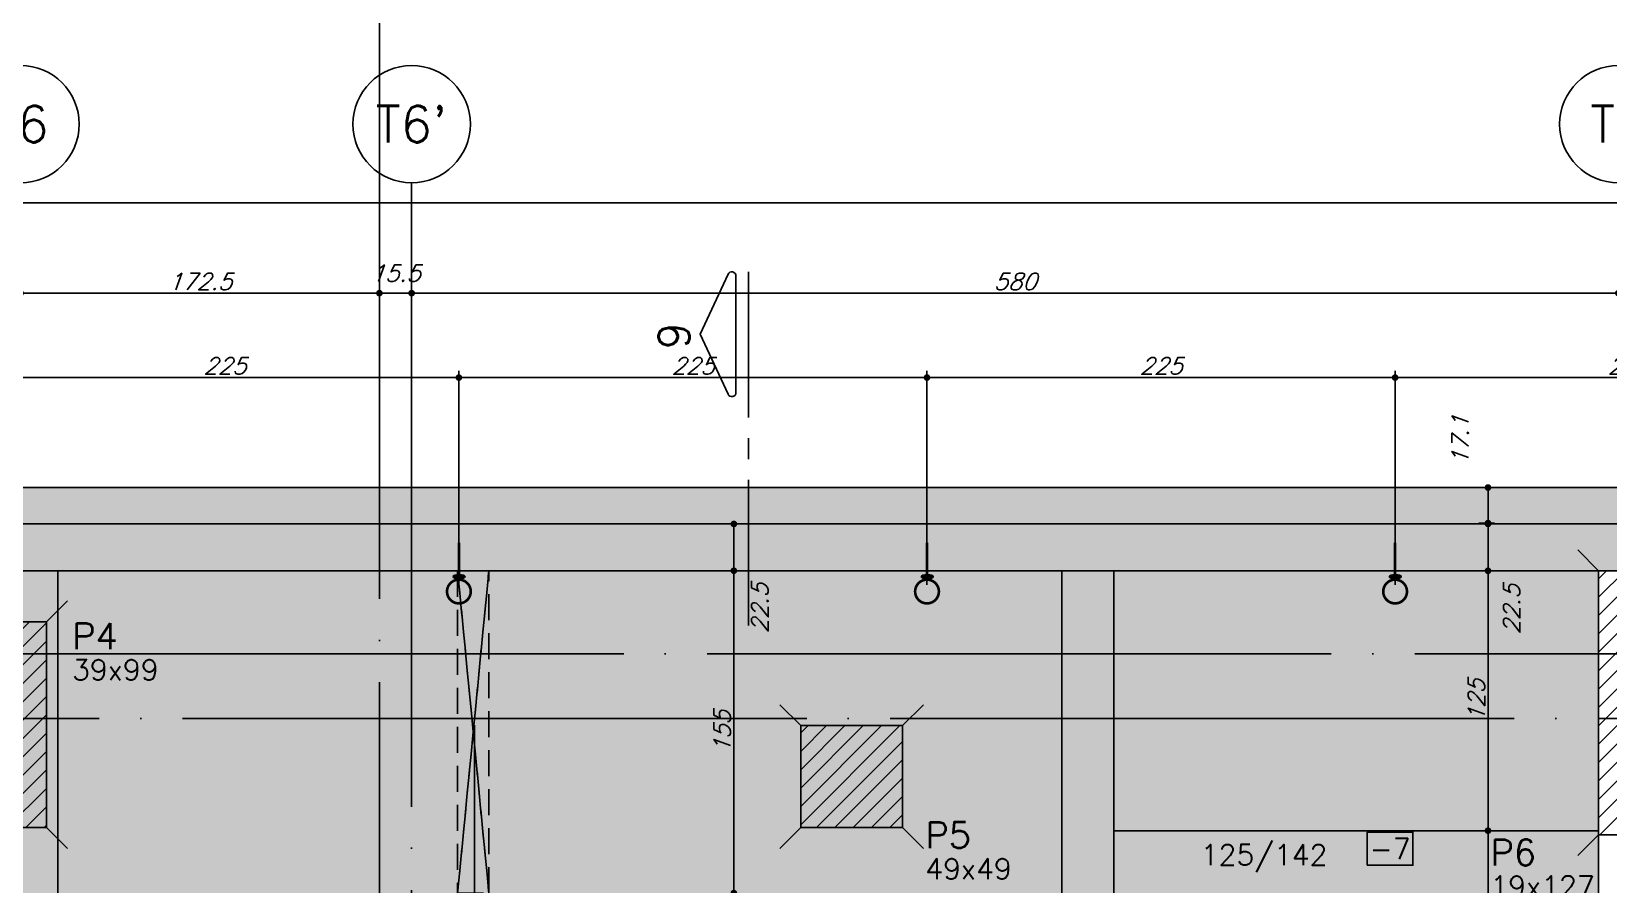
# Model space of a CAD drawing. Extents: x -5051 to 5519, y -2218 to 2282.
# Drawn here: x 2063 to 2821, y 1264 to 1674 of the extents above; entities that cross this region are included whole.
import ezdxf
from ezdxf.enums import TextEntityAlignment as Align

# ---------------------------------------------------------------- set-up
doc = ezdxf.new("R2010")
doc.units = 0
doc.header["$LTSCALE"] = 50
doc.header["$MEASUREMENT"] = 0
doc.linetypes.add('EIXO', pattern=[6.8, 6, -0.4, 0, -0.4])
doc.linetypes.add('HIDDEN', pattern=[0.375, 0.25, -0.125])
doc.layers.get('0').update_dxf_attribs({"linetype": 'CONTINUOUS'})
doc.layers.get('DEFPOINTS').update_dxf_attribs({"linetype": 'CONTINUOUS'})
for name, color, linetype in [('71', 6, 'CONTINUOUS'), ('F-CORTE-INDICAÇÃO', 4, 'CONTINUOUS'), ('F-COTAS', 106, 'CONTINUOUS'), ('F-COTAS ANCORAGEM', 106, 'CONTINUOUS'), ('F-COTAS-FUROS VIGA', 50, 'CONTINUOUS'), ('F-DESNIVEL-8', 11, 'CONTINUOUS'), ('F-EIXO', 12, 'EIXO'), ('F-FURO-PAREDE', 2, 'HIDDEN'), ('F-GANCHOS', 4, 'CONTINUOUS'), ('F-LAJES', 3, 'CONTINUOUS'), ('F-PILARES-DIM', 172, 'CONTINUOUS'), ('F-PILARES-HACH', 174, 'CONTINUOUS'), ('F-PILARES-M', 170, 'CONTINUOUS'), ('F-PILARES-N', 170, 'CONTINUOUS'), ('F-PILARES-NASCE', 4, 'CONTINUOUS'), ('F-PILARES-NOME', 170, 'CONTINUOUS'), ('F-TEXTO', 6, 'CONTINUOUS'), ('F-VIGAS', 3, 'CONTINUOUS'), ('F-VIGAS-DIM', 2, 'CONTINUOUS')]:
    doc.layers.add(name, color=color, linetype=linetype)
doc.layers.add('F-DESNIVEL-10', color=7, linetype='CONTINUOUS', true_color=0xd6a8cc)
doc.styles.add('CP-TEXT-INCL', font='simplex.shx', dxfattribs={"oblique": 20})
doc.styles.add('MCP', font='simplex.shx')
doc.styles.add('ROMANS', font='simplex.shx')
doc.dimstyles.new('CP-COTAS-50', dxfattribs={"dimscale": 0.64, "dimtxt": 12.5, "dimasz": 5, "dimexe": 5, "dimexo": 5, "dimgap": 2.5, "dimtad": 1, "dimdec": 1, "dimdsep": 46, "dimtxsty": 'CP-TEXT-INCL', "dimblk1": 'DOT', "dimblk2": 'DOT', "dimsah": 1, "dimcen": 9, "dimclrd": 256, "dimclre": 256, "dimclrt": 256, "dimadec": 0, "dimazin": 0, "dimtfac": 1, "dimtdec": 1, "dimtmove": 2, "dimatfit": 3, "dimldrblk": 'DOT', "dimfxl": 5, "dimtolj": 1, "dimarcsym": 0})

# ---------------------------------------------------------------- blocks, each defined once
blk = doc.blocks.new('*U217')
at = {"layer": 'F-EIXO'}
blk.add_line((0, 0), (0, -2408.39), dxfattribs=at)
at = {"layer": 'F-EIXO', "color": 2, "linetype": 'Continuous'}
blk.add_circle((0, 28.21), 28.21, dxfattribs=at)
at = {"layer": 'F-TEXTO', "style": 'ROMANS'}
blk.add_attdef('EIXO', text='', height=17.5, rotation=360, dxfattribs=at).set_placement((0, 28.21), align=Align.MIDDLE_CENTER)
blk = doc.blocks.new('*U3')
at = {"layer": 'F-EIXO'}
blk.add_line((0, 0), (7197, 0), dxfattribs=at)
at = {"layer": 'F-TEXTO', "style": 'ROMANS'}
blk.add_attdef('EIXO', text='', height=17.5, dxfattribs=at).set_placement((-28.2072, 0), align=Align.MIDDLE_CENTER)
blk = doc.blocks.new('*U4')
at = {"layer": 'F-EIXO'}
blk.add_line((0, 0), (7285, 0), dxfattribs=at)
at = {"layer": 'F-TEXTO', "style": 'ROMANS'}
blk.add_attdef('EIXO', text='', height=17.5, dxfattribs=at).set_placement((-28.2072, 0), align=Align.MIDDLE_CENTER)
blk = doc.blocks.new('*U205')
at = {"layer": 'F-EIXO'}
blk.add_line((0, 0), (0, -2508.39), dxfattribs=at)
at = {"layer": 'F-TEXTO', "style": 'ROMANS'}
blk.add_attdef('EIXO', text='', height=17.5, rotation=360, dxfattribs=at).set_placement((0, 28.21), align=Align.MIDDLE_CENTER)
blk = doc.blocks.new('*U16')
at = {"layer": 'F-CORTE-INDICAÇÃO'}
for p, q in [((70, 0), (0, 0)), ((80, 0), (90, 0)), ((100, 0), (170, 0))]:
    blk.add_line(p, q, dxfattribs=at)
blk.add_lwpolyline([(112, 6, -0.802585), (111.15, 9.81), (140, 23.26), (168.85, 9.81, -0.802585), (168, 6)], format="xyb", close=True, dxfattribs=at)
at = {"layer": 'F-CORTE-INDICAÇÃO', "style": 'ROMANS'}
blk.add_attdef('CORTE', text='', height=15, dxfattribs=at).set_placement((140, 35.76), align=Align.MIDDLE_CENTER)
at = {"layer": 'F-CORTE-INDICAÇÃO', "color": 2, "style": 'ROMANS'}
blk.add_attdef('FOLHA', text='', height=12, dxfattribs=at).set_placement((140, -10), align=Align.MIDDLE_CENTER)
blk = doc.blocks.new('_DOT')
at = {"color": 0, "linetype": 'ByBlock'}
blk.add_line((-0.5, 0), (-1, 0), dxfattribs=at)
at = {"color": 0, "linetype": 'ByBlock', "const_width": 0.5}
blk.add_lwpolyline([(-0.25, 0, 1), (0.25, 0, 1)], format="xyb", close=True, dxfattribs=at)
blk = doc.blocks.new('*D30')
at = {"layer": 'DEFPOINTS', "color": 0, "linetype": 'Continuous', "transparency": 16777216}
for p in [(2400.37, 1414.5), (2400.37, 1414.5), (2400.37, 1259.5)]:
    blk.add_point(p, dxfattribs=at)
at = {"layer": 'F-COTAS', "linetype": 'Continuous', "lineweight": -2, "transparency": 16777216}
blk.add_line((2400.37, 1262.7), (2400.37, 1411.3), dxfattribs=at)
at = {"layer": 'F-COTAS', "linetype": 'Continuous', "lineweight": -2, "transparency": 16777216, "xscale": 3.2, "yscale": 3.2, "zscale": 3.2}
for p, rotation in [((2400.37, 1414.5), 90), ((2400.37, 1259.5), 270)]:
    blk.add_blockref('_DOT', p, dxfattribs=dict(at, rotation=rotation))
at = {"layer": 'F-COTAS', "linetype": 'Continuous', "transparency": 16777216, "insert": (2394.77, 1337), "char_height": 8, "attachment_point": 5, "rotation": 90, "style": 'CP-TEXT-INCL'}
blk.add_mtext('\\A1;155', dxfattribs=at)
blk = doc.blocks.new('*D31')
at = {"layer": 'DEFPOINTS', "color": 0, "linetype": 'Continuous', "transparency": 16777216}
for p in [(2400.37, 1437), (2400.37, 1437), (2400.37, 1414.5)]:
    blk.add_point(p, dxfattribs=at)
at = {"layer": 'F-COTAS', "linetype": 'Continuous', "lineweight": -2, "transparency": 16777216}
blk.add_line((2400.37, 1417.7), (2400.37, 1433.8), dxfattribs=at)
at = {"layer": 'F-COTAS', "linetype": 'Continuous', "lineweight": -2, "transparency": 16777216, "xscale": 3.2, "yscale": 3.2, "zscale": 3.2}
for p, rotation in [((2400.37, 1437), 90), ((2400.37, 1414.5), 270)]:
    blk.add_blockref('_DOT', p, dxfattribs=dict(at, rotation=rotation))
at = {"layer": 'F-COTAS', "linetype": 'Continuous', "transparency": 16777216, "insert": (2412.9, 1396.43), "char_height": 8, "attachment_point": 5, "rotation": 90, "style": 'CP-TEXT-INCL'}
blk.add_mtext('\\A1;22.5', dxfattribs=at)
blk = doc.blocks.new('*D163')
at = {"layer": 'DEFPOINTS', "color": 0, "linetype": 'Continuous', "transparency": 16777216}
for p in [(2762.85, 1289.5), (2762.85, 1289.5), (2762.85, 664.5)]:
    blk.add_point(p, dxfattribs=at)
at = {"layer": 'F-COTAS', "linetype": 'Continuous', "lineweight": -2, "transparency": 16777216}
blk.add_line((2762.85, 667.7), (2762.85, 1286.3), dxfattribs=at)
at = {"layer": 'F-COTAS', "linetype": 'Continuous', "lineweight": -2, "transparency": 16777216, "xscale": 3.2, "yscale": 3.2, "zscale": 3.2}
for p, rotation in [((2762.85, 1289.5), 90), ((2762.85, 664.5), 270)]:
    blk.add_blockref('_DOT', p, dxfattribs=dict(at, rotation=rotation))
at = {"layer": 'F-COTAS', "linetype": 'Continuous', "transparency": 16777216, "insert": (2757.25, 977), "char_height": 8, "attachment_point": 5, "rotation": 90, "style": 'CP-TEXT-INCL'}
blk.add_mtext('\\A1;625', dxfattribs=at)
blk = doc.blocks.new('*D164')
at = {"layer": 'DEFPOINTS', "color": 0, "linetype": 'Continuous', "transparency": 16777216}
for p in [(2762.85, 1414.5), (2762.85, 1414.5), (2762.85, 1289.5)]:
    blk.add_point(p, dxfattribs=at)
at = {"layer": 'F-COTAS', "linetype": 'Continuous', "lineweight": -2, "transparency": 16777216}
blk.add_line((2762.85, 1292.7), (2762.85, 1411.3), dxfattribs=at)
at = {"layer": 'F-COTAS', "linetype": 'Continuous', "lineweight": -2, "transparency": 16777216, "xscale": 3.2, "yscale": 3.2, "zscale": 3.2}
for p, rotation in [((2762.85, 1414.5), 90), ((2762.85, 1289.5), 270)]:
    blk.add_blockref('_DOT', p, dxfattribs=dict(at, rotation=rotation))
at = {"layer": 'F-COTAS', "linetype": 'Continuous', "transparency": 16777216, "insert": (2757.25, 1352), "char_height": 8, "attachment_point": 5, "rotation": 90, "style": 'CP-TEXT-INCL'}
blk.add_mtext('\\A1;125', dxfattribs=at)
blk = doc.blocks.new('*D165')
at = {"layer": 'DEFPOINTS', "color": 0, "linetype": 'Continuous', "transparency": 16777216}
for p in [(2762.85, 1437), (2762.85, 1437), (2762.85, 1414.5)]:
    blk.add_point(p, dxfattribs=at)
at = {"layer": 'F-COTAS', "linetype": 'Continuous', "lineweight": -2, "transparency": 16777216}
blk.add_line((2762.85, 1417.7), (2762.85, 1433.8), dxfattribs=at)
at = {"layer": 'F-COTAS', "linetype": 'Continuous', "lineweight": -2, "transparency": 16777216, "xscale": 3.2, "yscale": 3.2, "zscale": 3.2}
for p, rotation in [((2762.85, 1437), 90), ((2762.85, 1414.5), 270)]:
    blk.add_blockref('_DOT', p, dxfattribs=dict(at, rotation=rotation))
at = {"layer": 'F-COTAS', "linetype": 'Continuous', "transparency": 16777216, "insert": (2774.23, 1395.87), "char_height": 8, "attachment_point": 5, "rotation": 90, "style": 'CP-TEXT-INCL'}
blk.add_mtext('\\A1;22.5', dxfattribs=at)
blk = doc.blocks.new('*D176')
at = {"layer": 'DEFPOINTS', "color": 0, "linetype": 'Continuous', "transparency": 16777216}
for p in [(2755.28, 1454.5), (2762.85, 1454.5), (2755.28, 1437.41)]:
    blk.add_point(p, dxfattribs=at)
at = {"layer": 'F-COTAS', "linetype": 'Continuous', "lineweight": -2, "transparency": 16777216}
for p, q in [((2758.48, 1454.5), (2766.05, 1454.5)), ((2762.85, 1440.61), (2762.85, 1451.3)), ((2758.48, 1437.41), (2766.05, 1437.41))]:
    blk.add_line(p, q, dxfattribs=at)
at = {"layer": 'F-COTAS', "linetype": 'Continuous', "lineweight": -2, "transparency": 16777216, "xscale": 3.2, "yscale": 3.2, "zscale": 3.2}
for p, rotation in [((2762.85, 1454.5), 90), ((2762.85, 1437.41), 270)]:
    blk.add_blockref('_DOT', p, dxfattribs=dict(at, rotation=rotation))
at = {"layer": 'F-COTAS', "linetype": 'Continuous', "transparency": 16777216, "insert": (2749.48, 1477.16), "char_height": 8, "attachment_point": 5, "rotation": 90, "style": 'CP-TEXT-INCL'}
blk.add_mtext('\\A1;17.1', dxfattribs=at)
blk = doc.blocks.new('*U13')
at = {"layer": 'F-VIGAS-DIM', "color": 1}
blk.add_lwpolyline([(0, 0), (22, 0), (22, 16), (0, 16)], close=True, dxfattribs=at)
at = {"layer": 'F-VIGAS-DIM', "style": 'MCP'}
blk.add_attdef('DIM', text='', height=10, dxfattribs=at).set_placement((11, 8), align=Align.MIDDLE_CENTER)
blk = doc.blocks.new('*D391')
at = {"layer": 'DEFPOINTS', "color": 0, "linetype": 'Continuous', "transparency": 16777216}
for p in [(2275.73, 1343.5), (2075.5, 1237.5), (2075.5, 1232.63)]:
    blk.add_point(p, dxfattribs=at)
at = {"layer": 'F-COTAS-FUROS VIGA', "linetype": 'Continuous', "lineweight": -2, "transparency": 16777216}
for p, q in [((2275.73, 1340.3), (2275.73, 1229.43)), ((2075.5, 1234.3), (2075.5, 1229.43)), ((2272.53, 1232.63), (2078.7, 1232.63))]:
    blk.add_line(p, q, dxfattribs=at)
at = {"layer": 'F-COTAS-FUROS VIGA', "linetype": 'Continuous', "lineweight": -2, "transparency": 16777216, "xscale": 3.2, "yscale": 3.2, "zscale": 3.2, "rotation": 180}
blk.add_blockref('_DOT', (2075.5, 1232.63), dxfattribs=at)
at = {"layer": 'F-COTAS-FUROS VIGA', "linetype": 'Continuous', "lineweight": -2, "transparency": 16777216, "xscale": 3.2, "yscale": 3.2, "zscale": 3.2}
blk.add_blockref('_DOT', (2275.73, 1232.63), dxfattribs=at)
at = {"layer": 'F-COTAS-FUROS VIGA', "linetype": 'Continuous', "transparency": 16777216, "insert": (2175.61, 1238.23), "char_height": 8, "attachment_point": 5, "style": 'CP-TEXT-INCL'}
blk.add_mtext('\\A1;200', dxfattribs=at)
blk = doc.blocks.new('PB-ANC_VISTA')
at = {"layer": 'F-GANCHOS'}
h = blk.add_hatch(color=256, dxfattribs=at)
edge = h.paths.add_edge_path()
edge.add_ellipse((0, 0.0049), major_axis=(-0.0142, 0), ratio=0.343552, start_angle=152.7965, end_angle=253.9579, ccw=False)
edge.add_spline(control_points=[(0.0126, 0.0027), (0.0118, 0.0035), (0.0109, 0.0039), (0.0094, 0.0046), (0.0089, 0.0048), (0.0084, 0.0049)], knot_values=[3.709013, 3.709013, 3.709013, 3.709013, 3.826962, 3.826962, 3.975536, 3.975536, 3.975536, 3.975536], degree=3, periodic=0)
edge.add_spline(control_points=[(0.0084, 0.0049), (0.0083, 0.005), (0.0082, 0.005), (0.0075, 0.0052), (0.0068, 0.0054), (0.0054, 0.0056), (0.0046, 0.0057), (0.0025, 0.006), (0.001, 0.006), (-0.0019, 0.006), (-0.0033, 0.0059), (-0.006, 0.0055), (-0.0072, 0.0053), (-0.0083, 0.005), (-0.0084, 0.0049), (-0.0084, 0.0049)], knot_values=[3.975536, 3.975536, 3.975536, 3.975536, 4.020815, 4.020815, 4.214669, 4.214669, 4.408523, 4.408523, 4.746248, 4.746248, 5.083972, 5.083972, 5.421697, 5.421697, 5.450325, 5.450325, 5.450325, 5.450325], degree=3, periodic=0)
edge.add_spline(control_points=[(-0.0084, 0.0049), (-0.009, 0.0047), (-0.0094, 0.0046), (-0.0101, 0.0043), (-0.0109, 0.004), (-0.0119, 0.0031), (-0.0123, 0.0028), (-0.0125, 0.0026)], knot_values=[5.450325, 5.450325, 5.450325, 5.450325, 5.63804, 5.63804, 5.767465, 5.767465, 5.83324, 5.83324, 5.83324, 5.83324], degree=3, periodic=0)
edge.add_ellipse((0, 0.0049), major_axis=(-0.0142, 0), ratio=0.343552, start_angle=286.0421, end_angle=388.2135, ccw=False)
edge.add_arc((0, 0.0406), 0.0312, 262.7795, 270)
edge.add_arc((0, 0.0406), 0.0312, 270, 277.2205)
edge = h.paths.add_edge_path()
edge.add_spline(control_points=[(-0.0084, 0.0049), (-0.0081, 0.0048), (-0.0077, 0.0047), (-0.0062, 0.0044), (-0.0049, 0.0042), (-0.0022, 0.0039), (-0.0008, 0.0039), (0.0023, 0.0039), (0.0039, 0.004), (0.0065, 0.0044), (0.0076, 0.0047), (0.0084, 0.0049)], knot_values=[0.872578, 0.872578, 0.872578, 0.872578, 0.983497, 0.983497, 1.300773, 1.300773, 1.618048, 1.618048, 1.991026, 1.991026, 2.268927, 2.268927, 2.268927, 2.268927], degree=3, periodic=0)
edge.add_spline(control_points=[(0.0084, 0.0049), (0.0089, 0.0048), (0.0094, 0.0046), (0.0109, 0.0039), (0.0118, 0.0035), (0.0126, 0.0027)], knot_values=[3.709013, 3.709013, 3.709013, 3.709013, 3.857587, 3.857587, 3.975536, 3.975536, 3.975536, 3.975536], degree=3, periodic=0)
edge.add_ellipse((0, 0.0049), major_axis=(-0.0142, 0), ratio=0.343552, start_angle=28.2135, end_angle=152.7965, ccw=False)
edge.add_spline(control_points=[(-0.0125, 0.0026), (-0.0123, 0.0028), (-0.0119, 0.0031), (-0.0109, 0.004), (-0.0101, 0.0043), (-0.0094, 0.0046), (-0.009, 0.0047), (-0.0084, 0.0049)], knot_values=[5.450325, 5.450325, 5.450325, 5.450325, 5.5161, 5.5161, 5.645525, 5.645525, 5.83324, 5.83324, 5.83324, 5.83324], degree=3, periodic=0)
blk.add_line((0.0031, 0.0093), (-0.0031, 0.0093), dxfattribs=at)
at = {"layer": 'F-GANCHOS', "const_width": 0.00625}
blk.add_lwpolyline([(-0.0005, 0.0121, -1), (-0.0005, 0.0683, -1)], format="xyb", close=True, dxfattribs=at)
blk.add_lwpolyline([(-0.0005, -0.0757), (-0.0005, 0.0098)], dxfattribs=at)
at = {"layer": 'F-GANCHOS'}
blk.add_ellipse((0, 0.0049), major_axis=(-0.0142, 0), ratio=0.343552, dxfattribs=at)
for points, knots in [([(0.0126, 0.0027), (0.0118, 0.0035), (0.0109, 0.0039), (0.0091, 0.0047), (0.0086, 0.0049), (0.0075, 0.0052), (0.0068, 0.0054), (0.0054, 0.0056), (0.0046, 0.0057), (0.0025, 0.006), (0.001, 0.006), (-0.0019, 0.006), (-0.0033, 0.0059), (-0.006, 0.0055), (-0.0072, 0.0053), (-0.0088, 0.0048), (-0.0094, 0.0046), (-0.0101, 0.0043), (-0.0109, 0.004), (-0.0119, 0.0031), (-0.0123, 0.0028), (-0.0125, 0.0026)], [3.709013, 3.709013, 3.709013, 3.709013, 3.826962, 3.826962, 4.020815, 4.020815, 4.214669, 4.214669, 4.408523, 4.408523, 4.746248, 4.746248, 5.083972, 5.083972, 5.421697, 5.421697, 5.63804, 5.63804, 5.767465, 5.767465, 5.83324, 5.83324, 5.83324, 5.83324]), ([(-0.0084, 0.0049), (-0.0081, 0.0048), (-0.0077, 0.0047), (-0.0062, 0.0044), (-0.0049, 0.0042), (-0.0022, 0.0039), (-0.0008, 0.0039), (0.0023, 0.0039), (0.0039, 0.004), (0.0065, 0.0044), (0.0076, 0.0047), (0.0084, 0.0049)], [0.872578, 0.872578, 0.872578, 0.872578, 0.983497, 0.983497, 1.300773, 1.300773, 1.618048, 1.618048, 1.991026, 1.991026, 2.268927, 2.268927, 2.268927, 2.268927])]:
    blk.add_open_spline(points, degree=3, knots=knots, dxfattribs=at)
blk = doc.blocks.new('*U408')
at = {"layer": 'F-GANCHOS', "xscale": 203.1746031736276, "yscale": 203.1746031736276, "zscale": 203.1746031736276}
blk.add_blockref('PB-ANC_VISTA', (6.25, 109.84), dxfattribs=at)
blk = doc.blocks.new('*D458')
at = {"layer": 'DEFPOINTS', "color": 0, "linetype": 'Continuous', "transparency": 16777216}
for p in [(3299.5, 1591.38), (-3549.5, 1454.5), (3299.5, 1437)]:
    blk.add_point(p, dxfattribs=at)
at = {"layer": 'F-COTAS', "linetype": 'Continuous', "lineweight": -2, "transparency": 16777216}
for p, q in [((-3549.5, 1457.7), (-3549.5, 1594.58)), ((3299.5, 1440.2), (3299.5, 1594.58)), ((-3546.3, 1591.38), (3296.3, 1591.38))]:
    blk.add_line(p, q, dxfattribs=at)
at = {"layer": 'F-COTAS', "linetype": 'Continuous', "lineweight": -2, "transparency": 16777216, "xscale": 3.2, "yscale": 3.2, "zscale": 3.2, "rotation": 180}
blk.add_blockref('_DOT', (-3549.5, 1591.38), dxfattribs=at)
at = {"layer": 'F-COTAS', "linetype": 'Continuous', "lineweight": -2, "transparency": 16777216, "xscale": 3.2, "yscale": 3.2, "zscale": 3.2}
blk.add_blockref('_DOT', (3299.5, 1591.38), dxfattribs=at)
at = {"layer": 'F-COTAS', "linetype": 'Continuous', "transparency": 16777216, "insert": (-125, 1596.98), "char_height": 8, "attachment_point": 5, "style": 'CP-TEXT-INCL'}
blk.add_mtext('\\A1;6849', dxfattribs=at)
blk = doc.blocks.new('*D460')
at = {"layer": 'DEFPOINTS', "color": 0, "linetype": 'Continuous', "transparency": 16777216}
for p in [(2245.5, 1547.98), (2245.5, 1520.22), (2825.5, 1508.97)]:
    blk.add_point(p, dxfattribs=at)
at = {"layer": 'F-COTAS', "linetype": 'Continuous', "lineweight": -2, "transparency": 16777216}
for p, q in [((2245.5, 1523.42), (2245.5, 1551.18)), ((2822.3, 1547.98), (2248.7, 1547.98)), ((2825.5, 1512.17), (2825.5, 1551.18))]:
    blk.add_line(p, q, dxfattribs=at)
at = {"layer": 'F-COTAS', "linetype": 'Continuous', "lineweight": -2, "transparency": 16777216, "xscale": 3.2, "yscale": 3.2, "zscale": 3.2, "rotation": 180}
blk.add_blockref('_DOT', (2245.5, 1547.98), dxfattribs=at)
at = {"layer": 'F-COTAS', "linetype": 'Continuous', "lineweight": -2, "transparency": 16777216, "xscale": 3.2, "yscale": 3.2, "zscale": 3.2}
blk.add_blockref('_DOT', (2825.5, 1547.98), dxfattribs=at)
at = {"layer": 'F-COTAS', "linetype": 'Continuous', "transparency": 16777216, "insert": (2535.5, 1553.58), "char_height": 8, "attachment_point": 5, "style": 'CP-TEXT-INCL'}
blk.add_mtext('\\A1;580', dxfattribs=at)
blk = doc.blocks.new('*D461')
at = {"layer": 'DEFPOINTS', "color": 0, "linetype": 'Continuous', "transparency": 16777216}
for p in [(2230, 1547.98), (2230, 1520.22), (2245.5, 1520.22)]:
    blk.add_point(p, dxfattribs=at)
at = {"layer": 'F-COTAS', "linetype": 'Continuous', "lineweight": -2, "transparency": 16777216}
for p, q in [((2230, 1523.42), (2230, 1551.18)), ((2242.3, 1547.98), (2233.2, 1547.98)), ((2245.5, 1523.42), (2245.5, 1551.18))]:
    blk.add_line(p, q, dxfattribs=at)
at = {"layer": 'F-COTAS', "linetype": 'Continuous', "lineweight": -2, "transparency": 16777216, "xscale": 3.2, "yscale": 3.2, "zscale": 3.2, "rotation": 180}
blk.add_blockref('_DOT', (2230, 1547.98), dxfattribs=at)
at = {"layer": 'F-COTAS', "linetype": 'Continuous', "lineweight": -2, "transparency": 16777216, "xscale": 3.2, "yscale": 3.2, "zscale": 3.2}
blk.add_blockref('_DOT', (2245.5, 1547.98), dxfattribs=at)
at = {"layer": 'F-COTAS', "linetype": 'Continuous', "transparency": 16777216, "insert": (2237.75, 1557.58), "char_height": 8, "attachment_point": 5, "style": 'CP-TEXT-INCL'}
blk.add_mtext('\\A1;15.5', dxfattribs=at)
blk = doc.blocks.new('*D462')
at = {"layer": 'DEFPOINTS', "color": 0, "linetype": 'Continuous', "transparency": 16777216}
for p in [(2057.5, 1547.98), (2057.5, 1520.22), (2230, 1520.22)]:
    blk.add_point(p, dxfattribs=at)
at = {"layer": 'F-COTAS', "linetype": 'Continuous', "lineweight": -2, "transparency": 16777216}
for p, q in [((2057.5, 1523.42), (2057.5, 1551.18)), ((2226.8, 1547.98), (2060.7, 1547.98)), ((2230, 1523.42), (2230, 1551.18))]:
    blk.add_line(p, q, dxfattribs=at)
at = {"layer": 'F-COTAS', "linetype": 'Continuous', "lineweight": -2, "transparency": 16777216, "xscale": 3.2, "yscale": 3.2, "zscale": 3.2, "rotation": 180}
blk.add_blockref('_DOT', (2057.5, 1547.98), dxfattribs=at)
at = {"layer": 'F-COTAS', "linetype": 'Continuous', "lineweight": -2, "transparency": 16777216, "xscale": 3.2, "yscale": 3.2, "zscale": 3.2}
blk.add_blockref('_DOT', (2230, 1547.98), dxfattribs=at)
at = {"layer": 'F-COTAS', "linetype": 'Continuous', "transparency": 16777216, "insert": (2143.75, 1553.58), "char_height": 8, "attachment_point": 5, "style": 'CP-TEXT-INCL'}
blk.add_mtext('\\A1;172.5', dxfattribs=at)
blk = doc.blocks.new('*D510')
at = {"layer": 'DEFPOINTS', "color": 0, "linetype": 'Continuous', "transparency": 16777216}
for p in [(2718.2, 1507.38), (2718.2, 1404.5), (2943.2, 1404.5)]:
    blk.add_point(p, dxfattribs=at)
at = {"layer": 'F-COTAS ANCORAGEM', "linetype": 'Continuous', "lineweight": -2, "transparency": 16777216}
for p, q in [((2718.2, 1407.7), (2718.2, 1510.58)), ((2943.2, 1407.7), (2943.2, 1510.58)), ((2940, 1507.38), (2721.4, 1507.38))]:
    blk.add_line(p, q, dxfattribs=at)
at = {"layer": 'F-COTAS ANCORAGEM', "linetype": 'Continuous', "lineweight": -2, "transparency": 16777216, "xscale": 3.2, "yscale": 3.2, "zscale": 3.2, "rotation": 180}
blk.add_blockref('_DOT', (2718.2, 1507.38), dxfattribs=at)
at = {"layer": 'F-COTAS ANCORAGEM', "linetype": 'Continuous', "lineweight": -2, "transparency": 16777216, "xscale": 3.2, "yscale": 3.2, "zscale": 3.2}
blk.add_blockref('_DOT', (2943.2, 1507.38), dxfattribs=at)
at = {"layer": 'F-COTAS ANCORAGEM', "linetype": 'Continuous', "transparency": 16777216, "insert": (2830.7, 1512.98), "char_height": 8, "attachment_point": 5, "style": 'CP-TEXT-INCL'}
blk.add_mtext('\\A1;225', dxfattribs=at)
blk = doc.blocks.new('*D511')
at = {"layer": 'DEFPOINTS', "color": 0, "linetype": 'Continuous', "transparency": 16777216}
for p in [(2493.2, 1507.38), (2493.2, 1404.5), (2718.2, 1404.5)]:
    blk.add_point(p, dxfattribs=at)
at = {"layer": 'F-COTAS ANCORAGEM', "linetype": 'Continuous', "lineweight": -2, "transparency": 16777216}
for p, q in [((2493.2, 1407.7), (2493.2, 1510.58)), ((2718.2, 1407.7), (2718.2, 1510.58)), ((2715, 1507.38), (2496.4, 1507.38))]:
    blk.add_line(p, q, dxfattribs=at)
at = {"layer": 'F-COTAS ANCORAGEM', "linetype": 'Continuous', "lineweight": -2, "transparency": 16777216, "xscale": 3.2, "yscale": 3.2, "zscale": 3.2, "rotation": 180}
blk.add_blockref('_DOT', (2493.2, 1507.38), dxfattribs=at)
at = {"layer": 'F-COTAS ANCORAGEM', "linetype": 'Continuous', "lineweight": -2, "transparency": 16777216, "xscale": 3.2, "yscale": 3.2, "zscale": 3.2}
blk.add_blockref('_DOT', (2718.2, 1507.38), dxfattribs=at)
at = {"layer": 'F-COTAS ANCORAGEM', "linetype": 'Continuous', "transparency": 16777216, "insert": (2605.7, 1512.98), "char_height": 8, "attachment_point": 5, "style": 'CP-TEXT-INCL'}
blk.add_mtext('\\A1;225', dxfattribs=at)
blk = doc.blocks.new('*D512')
at = {"layer": 'DEFPOINTS', "color": 0, "linetype": 'Continuous', "transparency": 16777216}
for p in [(2268.2, 1507.38), (2268.2, 1404.5), (2493.2, 1404.5)]:
    blk.add_point(p, dxfattribs=at)
at = {"layer": 'F-COTAS ANCORAGEM', "linetype": 'Continuous', "lineweight": -2, "transparency": 16777216}
for p, q in [((2268.2, 1407.7), (2268.2, 1510.58)), ((2493.2, 1407.7), (2493.2, 1510.58)), ((2490, 1507.38), (2271.4, 1507.38))]:
    blk.add_line(p, q, dxfattribs=at)
at = {"layer": 'F-COTAS ANCORAGEM', "linetype": 'Continuous', "lineweight": -2, "transparency": 16777216, "xscale": 3.2, "yscale": 3.2, "zscale": 3.2, "rotation": 180}
blk.add_blockref('_DOT', (2268.2, 1507.38), dxfattribs=at)
at = {"layer": 'F-COTAS ANCORAGEM', "linetype": 'Continuous', "lineweight": -2, "transparency": 16777216, "xscale": 3.2, "yscale": 3.2, "zscale": 3.2}
blk.add_blockref('_DOT', (2493.2, 1507.38), dxfattribs=at)
at = {"layer": 'F-COTAS ANCORAGEM', "linetype": 'Continuous', "transparency": 16777216, "insert": (2380.7, 1512.98), "char_height": 8, "attachment_point": 5, "style": 'CP-TEXT-INCL'}
blk.add_mtext('\\A1;225', dxfattribs=at)
blk = doc.blocks.new('*D513')
at = {"layer": 'DEFPOINTS', "color": 0, "linetype": 'Continuous', "transparency": 16777216}
for p in [(2043.2, 1507.38), (2043.2, 1404.5), (2268.2, 1404.5)]:
    blk.add_point(p, dxfattribs=at)
at = {"layer": 'F-COTAS ANCORAGEM', "linetype": 'Continuous', "lineweight": -2, "transparency": 16777216}
for p, q in [((2043.2, 1407.7), (2043.2, 1510.58)), ((2268.2, 1407.7), (2268.2, 1510.58)), ((2265, 1507.38), (2046.4, 1507.38))]:
    blk.add_line(p, q, dxfattribs=at)
at = {"layer": 'F-COTAS ANCORAGEM', "linetype": 'Continuous', "lineweight": -2, "transparency": 16777216, "xscale": 3.2, "yscale": 3.2, "zscale": 3.2, "rotation": 180}
blk.add_blockref('_DOT', (2043.2, 1507.38), dxfattribs=at)
at = {"layer": 'F-COTAS ANCORAGEM', "linetype": 'Continuous', "lineweight": -2, "transparency": 16777216, "xscale": 3.2, "yscale": 3.2, "zscale": 3.2}
blk.add_blockref('_DOT', (2268.2, 1507.38), dxfattribs=at)
at = {"layer": 'F-COTAS ANCORAGEM', "linetype": 'Continuous', "transparency": 16777216, "insert": (2155.7, 1512.98), "char_height": 8, "attachment_point": 5, "style": 'CP-TEXT-INCL'}
blk.add_mtext('\\A1;225', dxfattribs=at)

msp = doc.modelspace()

# ---------------------------------------------------------------- hatches: boundary and pattern name
at = {"layer": 'F-DESNIVEL-10', "linetype": 'Continuous'}
h = msp.add_hatch(color=256, dxfattribs=at)
h.dxf.hatch_style = 1
h.paths.add_polyline_path([(2075.5, 1414.5), (2045.5, 1414.5), (2045.5, 1390), (2070, 1390), (2070, 1291), (2045.5, 1291), (2045.5, 1215.5), (2075.5, 1215.5)])
h = msp.add_hatch(color=256, dxfattribs=at)
h.dxf.hatch_style = 1
h.paths.add_polyline_path([(2583, 1414.5), (2558, 1414.5), (2558, 1215.5), (2583, 1215.5)])
at = {"layer": 'F-PILARES-HACH', "linetype": 'Continuous'}
h = msp.add_hatch(dxfattribs=at)
h.set_pattern_fill('ANSI31', color=256, scale=50, style=0)
h.paths.add_polyline_path([(2816, 1287.5), (2835, 1287.5), (2835, 1414.5), (2816, 1414.5)], flags=16)
h = msp.add_hatch(dxfattribs=at)
h.set_pattern_fill('ANSI31', color=256, scale=50, style=0)
h.paths.add_polyline_path([(2031, 1291), (2070, 1291), (2070, 1390), (2031, 1390)], flags=16)
h = msp.add_hatch(dxfattribs=at)
h.set_pattern_fill('ANSI31', color=256, scale=50, style=0)
h.paths.add_polyline_path([(2432.5, 1291), (2481.5, 1291), (2481.5, 1340), (2432.5, 1340)], flags=16)

# ---------------------------------------------------------------- linework, layer by layer
at = {"layer": '71', "color": 2, "linetype": 'Continuous'}
for p, q in [((3262.5, 1437), (-1605.8, 1437)), ((-1605.8, 1414.5), (3262.5, 1414.5))]:
    msp.add_line(p, q, dxfattribs=at)
at = {"layer": 'F-DESNIVEL-10', "linetype": 'Continuous'}
msp.add_lwpolyline([(2075.5, 1414.5), (2045.5, 1414.5), (2045.5, 1390), (2070, 1390), (2070, 1291), (2045.5, 1291), (2045.5, 1215.5), (2075.5, 1215.5)], close=True, dxfattribs=at)
at = {"layer": 'F-DESNIVEL-10'}
for points in [[(2457, 1259.5), (2457, 1414.5), (2075.6, 1414.5)], [(2457, 1259.5), (2075.6, 1414.5), (2075.6, 1259.5)], [(2457, 1259.5), (2557.9, 1259.5), (2557.9, 1414.5)], [(2457, 1259.5), (2557.9, 1414.5), (2457, 1414.5)], [(2457, 1259.5), (2457, 1414.5), (2457, 1259.5)], [(2816, 1289.5), (2816, 1414.5), (2583.1, 1414.5)], [(2816, 1289.5), (2583.1, 1414.5), (2583.1, 1289.5)], [(2583, 874), (2816, 1287.5), (2816, 1289.5)], [(2583, 874), (2816, 1289.5), (2583, 874)], [(2583, 874), (2816, 1289.5), (2583, 1289.5)], [(2583, 874), (2583, 1289.5), (2583, 874)], [(2583, 874), (2583, 1289.5), (2583, 1215.5)], [(2816, 1289.5), (2583.1, 1289.5), (2816, 1289.5)], [(2583, 874), (2816, 664.5), (2816, 1287.5)], [(2583, 874), (2816, 1287.5), (2583, 874)]]:
    msp.add_solid(points, dxfattribs=at)
at = {"layer": 'F-DESNIVEL-10', "linetype": 'Continuous'}
msp.add_solid([(2045.4, 1390), (2070, 1390), (2045.5, 1291), (2070, 1291)], dxfattribs=at)
at = {"layer": 'F-DESNIVEL-8', "linetype": 'Continuous'}
for points in [[(3262.5, 1454.5), (-3509.5, 1454.5), (-3509.5, 1414.5)], [(3262.5, 1454.5), (-3509.5, 1414.5), (3262.5, 1454.5)], [(3262.5, 1454.5), (-3509.5, 1414.5), (-3300, 1414.5)], [(3262.5, 1454.5), (-3300, 1414.5), (3262.5, 1454.5)], [(3262.5, 1454.5), (-3300, 1414.5), (-2620, 1414.5)], [(3262.5, 1454.5), (-2620, 1414.5), (3262.5, 1454.5)], [(3262.5, 1454.5), (-2620, 1414.5), (-1937, 1414.5)], [(3262.5, 1454.5), (-1937, 1414.5), (3262.5, 1454.5)], [(3262.5, 1454.5), (-1937, 1414.5), (-1595.5, 1414.5)], [(3262.5, 1454.5), (-1595.5, 1414.5), (3262.5, 1454.5)], [(3262.5, 1454.5), (-1595.5, 1414.5), (-1239, 1414.5)], [(3262.5, 1454.5), (-1239, 1414.5), (3262.5, 1454.5)], [(3262.5, 1454.5), (-1239, 1414.5), (-1214, 1414.5)], [(3262.5, 1454.5), (-1214, 1414.5), (3262.5, 1454.5)], [(3262.5, 1454.5), (-1214, 1414.5), (-1090, 1414.5)], [(3262.5, 1454.5), (-1090, 1414.5), (3262.5, 1454.5)], [(3262.5, 1454.5), (-1090, 1414.5), (-884, 1414.5)], [(3262.5, 1454.5), (-884, 1414.5), (3262.5, 1454.5)], [(3262.5, 1454.5), (-884, 1414.5), (-562, 1414.5)], [(3262.5, 1454.5), (-562, 1414.5), (3262.5, 1454.5)], [(3262.5, 1454.5), (-562, 1414.5), (-537, 1414.5)], [(3262.5, 1454.5), (-537, 1414.5), (3262.5, 1454.5)], [(3262.5, 1454.5), (-537, 1414.5), (-318.5, 1414.5)], [(3262.5, 1454.5), (-318.5, 1414.5), (3262.5, 1454.5)], [(3262.5, 1454.5), (-318.5, 1414.5), (118.5, 1414.5)], [(3262.5, 1454.5), (118.5, 1414.5), (3262.5, 1454.5)], [(3262.5, 1454.5), (118.5, 1414.5), (142.5, 1414.5)], [(3262.5, 1454.5), (142.5, 1414.5), (3262.5, 1454.5)], [(3262.5, 1454.5), (142.5, 1414.5), (382.5, 1414.5)], [(3262.5, 1454.5), (382.5, 1414.5), (3262.5, 1454.5)], [(3262.5, 1454.5), (382.5, 1414.5), (590, 1414.5)], [(3262.5, 1454.5), (590, 1414.5), (3262.5, 1454.5)], [(3262.5, 1454.5), (590, 1414.5), (615, 1414.5)], [(3262.5, 1454.5), (615, 1414.5), (3262.5, 1454.5)], [(3262.5, 1454.5), (615, 1414.5), (1276, 1414.5)], [(3262.5, 1454.5), (1276, 1414.5), (3262.5, 1454.5)], [(3262.5, 1454.5), (1276, 1414.5), (1301, 1414.5)], [(3262.5, 1454.5), (1301, 1414.5), (3262.5, 1454.5)], [(3262.5, 1454.5), (1301, 1414.5), (2045.5, 1414.5)], [(3262.5, 1454.5), (2045.5, 1414.5), (3262.5, 1454.5)], [(3262.5, 1454.5), (2045.5, 1414.5), (2075.5, 1414.5)], [(3262.5, 1454.5), (2075.5, 1414.5), (3262.5, 1454.5)], [(3262.5, 1454.5), (2075.5, 1414.5), (2457, 1414.5)], [(3262.5, 1454.5), (2457, 1414.5), (3262.5, 1454.5)], [(3262.5, 1454.5), (2457, 1414.5), (2558, 1414.5)], [(3262.5, 1454.5), (2558, 1414.5), (3262.5, 1454.5)], [(3262.5, 1454.5), (2558, 1414.5), (2583, 1414.5)], [(3262.5, 1454.5), (2583, 1414.5), (3262.5, 1454.5)], [(3262.5, 1454.5), (2583, 1414.5), (2816, 1414.5)], [(3262.5, 1454.5), (2816, 1414.5), (3262.5, 1454.5)], [(3262.5, 1454.5), (2816, 1414.5), (2835, 1414.5)]]:
    msp.add_solid(points, dxfattribs=at)
at = {"layer": 'F-FURO-PAREDE'}
msp.add_lwpolyline([(2275.1, 1337), (2267.6, 1259.5), (2282.6, 1259.5), (2275.1, 1337), (2282.6, 1259.5), (2282.6, 1414.5), (2275.1, 1337), (2282.6, 1414.5), (2267.6, 1414.5), (2275.1, 1337), (2267.6, 1414.5), (2267.6, 1259.5), (2275.1, 1337)], dxfattribs=at)
at = {"layer": 'F-LAJES', "linetype": 'Continuous'}
msp.add_line((-3550, 1454.5), (3262.5, 1454.5), dxfattribs=at)
at = {"layer": 'F-PILARES-M', "linetype": 'Continuous'}
for points in [[(2045.5, 1215.5), (2075.5, 1215.5), (2075.5, 1414.5), (2045.5, 1414.5), (2045.5, 1215.5)], [(2558, 1215.5), (2583, 1215.5), (2583, 1414.5), (2558, 1414.5), (2558, 1215.5)]]:
    msp.add_lwpolyline(points, dxfattribs=at)
at = {"layer": 'F-PILARES-N', "linetype": 'Continuous'}
for points in [[(2816, 1287.5), (2835, 1287.5), (2835, 1414.5), (2816, 1414.5), (2816, 1287.5)], [(2031, 1291), (2070, 1291), (2070, 1390), (2031, 1390), (2031, 1291)], [(2432.5, 1291), (2481.5, 1291), (2481.5, 1340), (2432.5, 1340), (2432.5, 1291)]]:
    msp.add_lwpolyline(points, dxfattribs=at)
at = {"layer": 'F-PILARES-NASCE', "linetype": 'Continuous'}
for p, q in [((2816, 1414.5), (2806, 1424.5)), ((2070, 1390), (2080, 1400)), ((2432.5, 1340), (2422.5, 1350)), ((2481.5, 1340), (2491.5, 1350)), ((2070, 1291), (2080, 1281)), ((2432.5, 1291), (2422.5, 1281)), ((2481.5, 1291), (2491.5, 1281)), ((2816, 1287.5), (2806, 1277.5))]:
    msp.add_line(p, q, dxfattribs=at)
at = {"layer": 'F-VIGAS'}
for points in [[(2457, 1414.5), (2075.5, 1414.5)], [(2558, 1414.5), (2457, 1414.5)], [(2816, 1414.5), (2583, 1414.5)], [(2583, 1289.5), (2816, 1289.5)], [(2816, 1287.5), (2816, 664.5)]]:
    msp.add_lwpolyline(points, dxfattribs=at)

# ---------------------------------------------------------------- block references
at = {"layer": 'F-CORTE-INDICAÇÃO', "linetype": 'Continuous'}
ref = msp.add_blockref('*U16', (2407.365, 1388.21), dxfattribs=dict(at, rotation=90))
ref.add_attrib('CORTE', '9', dxfattribs={"height": 15, "rotation": 90, "style": 'ROMANS'}).set_placement((2371.601, 1527.495), align=Align.MIDDLE_CENTER)
at = {"layer": 'F-COTAS', "xscale": -1, "rotation": 180}
for p in [(2262.054, 1522.508), (2487.054, 1522.508), (2712.054, 1522.508)]:
    msp.add_blockref('*U408', p, dxfattribs=at)
at = {"layer": 'F-EIXO', "linetype": 'Continuous'}
for name, p in [('*U205', (2230, 1701.024)), ('*U4', (-3734.274, 1374.5)), ('*U3', (-3646.32, 1343.5))]:
    msp.add_blockref(name, p, dxfattribs=at)
for p, values in [((2057.5, 1601.024), {'EIXO': 'T6'}), ((2245.5, 1601.024), {'EIXO': "T6'"}), ((2825.5, 1601.024), {'EIXO': 'T7'})]:
    msp.add_blockref('*U217', p, dxfattribs=at).add_auto_attribs(values)
at = {"layer": 'F-VIGAS-DIM', "linetype": 'Continuous'}
msp.add_blockref('*U13', (2704.798, 1272.854), dxfattribs=at).add_auto_attribs({'DIM': '-7'})

# ---------------------------------------------------------------- texts
at = {"layer": 'F-PILARES-DIM', "linetype": 'Continuous', "style": 'MCP'}
for s, p in [('39x99', (2082.309, 1361.859)), ('49x49', (2492.391, 1266.168)), ('19x127', (2764.015, 1257.755))]:
    msp.add_text(s, height=10, dxfattribs=at).set_placement(p)
at = {"layer": 'F-PILARES-NOME', "linetype": 'Continuous', "style": 'MCP'}
for s, p in [('P4', (2082.309, 1376.859)), ('P5', (2492.391, 1281.168)), ('P6', (2764.015, 1272.755))]:
    msp.add_text(s, height=12.5, dxfattribs=at).set_placement(p)
at = {"layer": 'F-VIGAS-DIM', "linetype": 'Continuous', "style": 'MCP'}
msp.add_text('125/142', height=10, dxfattribs=at).set_placement((2624.798, 1272.854))

# ---------------------------------------------------------------- dimensions: what is measured, and where the dimension line sits
at = {"layer": 'F-COTAS', "linetype": 'Continuous'}
for base, p1, p2, picture, middle in [((3299.5, 1591.376), (-3549.5, 1454.5), (3299.5, 1437), '*D458', (-125, 1596.976)), ((2230, 1547.984), (2245.5, 1520.225), (2230, 1520.225), '*D461', (2237.75, 1557.584)), ((2057.5, 1547.984), (2230, 1520.225), (2057.5, 1520.225), '*D462', (2143.75, 1553.584)), ((2245.5, 1547.984), (2825.5, 1508.968), (2245.5, 1520.225), '*D460', (2535.5, 1553.584))]:
    dim = msp.add_linear_dim(base=base, p1=p1, p2=p2, dimstyle='CP-COTAS-50', dxfattribs=at)
    dim.commit()
    dim.dimension.update_dxf_attribs({"geometry": picture, "text_midpoint": middle})
for base, p1, p2, angle, picture, middle in [((2762.845, 1454.5), (2755.278, 1437.407), (2755.278, 1454.5), 90, '*D176', (2749.482, 1477.156)), ((2400.367, 1437), (2400.367, 1414.5), (2400.367, 1437), 270, '*D31', (2412.897, 1396.426)), ((2762.845, 1437), (2762.845, 1414.5), (2762.845, 1437), 270, '*D165', (2774.234, 1395.874))]:
    dim = msp.add_linear_dim(base=base, p1=p1, p2=p2, angle=angle, dimstyle='CP-COTAS-50', dxfattribs=at)
    dim.commit()
    dim.dimension.update_dxf_attribs({"geometry": picture, "text_midpoint": middle, "dimtype": 160})
for base, p1, p2, picture, middle in [((2400.367, 1414.5), (2400.367, 1259.5), (2400.367, 1414.5), '*D30', (2394.767, 1337)), ((2762.845, 1414.5), (2762.845, 1289.5), (2762.845, 1414.5), '*D164', (2757.245, 1352)), ((2762.845, 1289.5), (2762.845, 664.5), (2762.845, 1289.5), '*D163', (2757.245, 977))]:
    dim = msp.add_linear_dim(base=base, p1=p1, p2=p2, angle=270, dimstyle='CP-COTAS-50', dxfattribs=at)
    dim.commit()
    dim.dimension.update_dxf_attribs({"geometry": picture, "text_midpoint": middle})
at = {"layer": 'F-COTAS ANCORAGEM', "linetype": 'Continuous'}
for base, p1, p2, picture, middle in [((2043.2, 1507.384), (2268.2, 1404.5), (2043.2, 1404.5), '*D513', (2155.7, 1512.984)), ((2268.2, 1507.384), (2493.2, 1404.5), (2268.2, 1404.5), '*D512', (2380.7, 1512.984)), ((2493.2, 1507.384), (2718.2, 1404.5), (2493.2, 1404.5), '*D511', (2605.7, 1512.984)), ((2718.2, 1507.384), (2943.2, 1404.5), (2718.2, 1404.5), '*D510', (2830.7, 1512.984))]:
    dim = msp.add_linear_dim(base=base, p1=p1, p2=p2, dimstyle='CP-COTAS-50', override={"dimdec": 0, "dimfxl": 7.5}, dxfattribs=at)
    dim.commit()
    dim.dimension.update_dxf_attribs({"geometry": picture, "text_midpoint": middle})
at = {"layer": 'F-COTAS-FUROS VIGA', "linetype": 'Continuous'}
dim = msp.add_linear_dim(base=(2075.5, 1232.632), p1=(2275.729, 1343.5), p2=(2075.5, 1237.5), dimstyle='CP-COTAS-50', override={"dimdec": 0, "dimfxl": 7.5}, dxfattribs=at)
dim.commit()
dim.dimension.update_dxf_attribs({"geometry": '*D391', "text_midpoint": (2175.615, 1238.232)})

doc.saveas('drawing.dxf')
